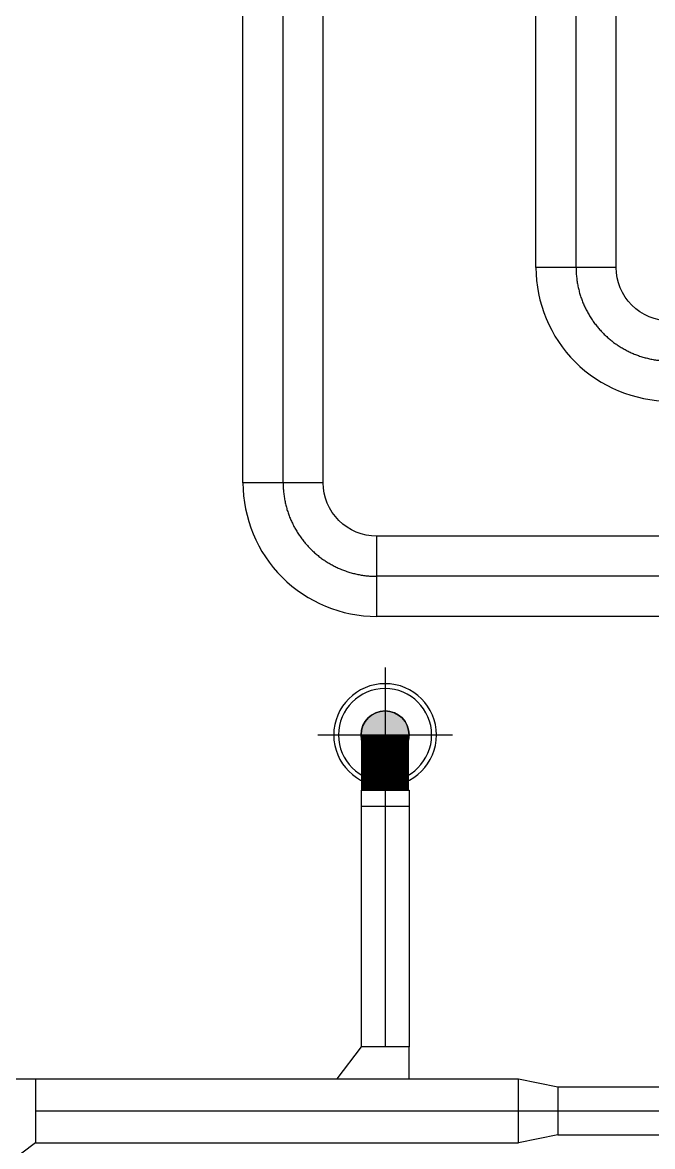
# Model space of a CAD drawing. Header units: millimetres. Extents: x 61566 to 667441, y 0 to 118800.
# Drawn here: x 444185 to 446148, y 58138 to 61644 of the extents above; entities that cross this region are included whole.
import ezdxf

# ---------------------------------------------------------------- set-up
doc = ezdxf.new("R2010")
doc.units = ezdxf.units.MM
doc.header["$LTSCALE"] = 200
doc.linetypes.add('CENTER', pattern=[50.8, 31.75, -6.35, 6.35, -6.35])
for name, color, linetype in [('DUCT', 7, 'Continuous'), ('환기(RA)', 2, 'Continuous'), ('환기(SA)', 3, 'Continuous')]:
    doc.layers.add(name, color=color, linetype=linetype)

# ---------------------------------------------------------------- blocks, each defined once
blk = doc.blocks.new('ELBOW_90_150')
at = {"layer": 'DUCT', "color": 0}
blk.add_lwpolyline([(175, 250, 0.414214), (-75, 0), (75, 0, -0.414214), (175, 100), (175, 250)], format="xyb", dxfattribs=at)
at = {"layer": 'DUCT', "color": 1, "linetype": 'CENTER'}
blk.add_arc((175, 0), 175, 90, 180, dxfattribs=at)
blk = doc.blocks.new('A$C40B63A93')
at = {"color": 1}
for p, q in [((210, 420), (210, 0)), ((420, 210), (0, 210))]:
    blk.add_line(p, q, dxfattribs=at)
at = {"color": 0}
for radius in [160, 145, 75]:
    blk.add_circle((210, 210), radius, dxfattribs=at)
blk = doc.blocks.new('레듀서1')
at = {"layer": '환기(SA)', "color": 0}
blk.add_lwpolyline([(-23.3, 122.8), (176.7, 122.8), (151.7, 0), (1.7, 0)], close=True, dxfattribs=at)

msp = doc.modelspace()

# ---------------------------------------------------------------- hatches: boundary and pattern name
at = {"layer": '환기(SA)'}
h = msp.add_hatch(color=256, dxfattribs=at)
edge = h.paths.add_edge_path()
edge.add_arc((445315.1, 59421.7), 75, 0, 360, ccw=False)

# ---------------------------------------------------------------- linework, layer by layer
at = {"layer": '환기(RA)'}
for p, q in [((445785.1, 60879.8), (445785.1, 69433.6)), ((446035.1, 60879.8), (446035.1, 69433.6))]:
    msp.add_line(p, q, dxfattribs=at)
at = {"layer": '환기(SA)', "color": 1, "linetype": 'CENTER'}
for p, q in [((445910.1, 60879.8), (445910.1, 69433.6)), ((444997.4, 60208.3), (444997.4, 67307.6)), ((446661.4, 59916.6), (445289.1, 59916.6)), ((445315.1, 59249.6), (445315.1, 58449.7)), ((444225.9, 58249.7), (447985.4, 58249.7))]:
    msp.add_line(p, q, dxfattribs=at)
at = {"layer": '환기(SA)'}
for p, q in [((444872.4, 60208.3), (444872.4, 67307.6)), ((445122.4, 60208.3), (445122.4, 67307.6)), ((446661.4, 60041.6), (445289.1, 60041.6)), ((446661.4, 59791.6), (445289.1, 59791.6)), ((445240.1, 59249.6), (445240.1, 58449.7)), ((445240.1, 59249.6), (445390.1, 59249.6)), ((445390.1, 59249.6), (445390.1, 58449.7)), ((445240.1, 59199.6), (445390.1, 59199.6)), ((444225.9, 58349.7), (445730.8, 58349.7)), ((445853.5, 58324.7), (447985.4, 58324.7)), ((444225.9, 58149.7), (445730.8, 58149.7)), ((445853.5, 58174.7), (447985.4, 58174.7))]:
    msp.add_line(p, q, dxfattribs=at)
at = {"layer": '환기(SA)', "const_width": 150}
msp.add_lwpolyline([(445315.1, 59249.6), (445315.1, 59421.7)], dxfattribs=at)
at = {"layer": '환기(SA)'}
for points in [[(445390.1, 58349.7), (445390.1, 58449.7), (445240.1, 58449.7), (445165.1, 58349.7)], [(444092.6, 58349.7), (444225.9, 58349.7), (444225.9, 58149.7), (444092.6, 58049.7)]]:
    msp.add_lwpolyline(points, close=True, dxfattribs=at)
msp.add_circle((445315.1, 59421.7), 75, dxfattribs=at)

# ---------------------------------------------------------------- block references
at = {"layer": '환기(RA)', "xscale": 1.666666666666667, "yscale": 1.666666666666667, "zscale": 1.666666666666667, "rotation": 90.00000000000001}
msp.add_blockref('ELBOW_90_150', (446201.8, 60588.1), dxfattribs=at)
at = {"layer": '환기(SA)', "xscale": 1.666666666666667, "yscale": 1.666666666666667, "zscale": 1.666666666666667, "rotation": 90.00000000000001}
msp.add_blockref('ELBOW_90_150', (445289.1, 59916.6), dxfattribs=at)
at = {"layer": '환기(SA)', "xscale": -1}
msp.add_blockref('A$C40B63A93', (445525.1, 59211.7), dxfattribs=at)
at = {"layer": '환기(SA)', "rotation": 90.00000000000006}
msp.add_blockref('레듀서1', (445853.5, 58173), dxfattribs=at)

doc.saveas('drawing.dxf')
